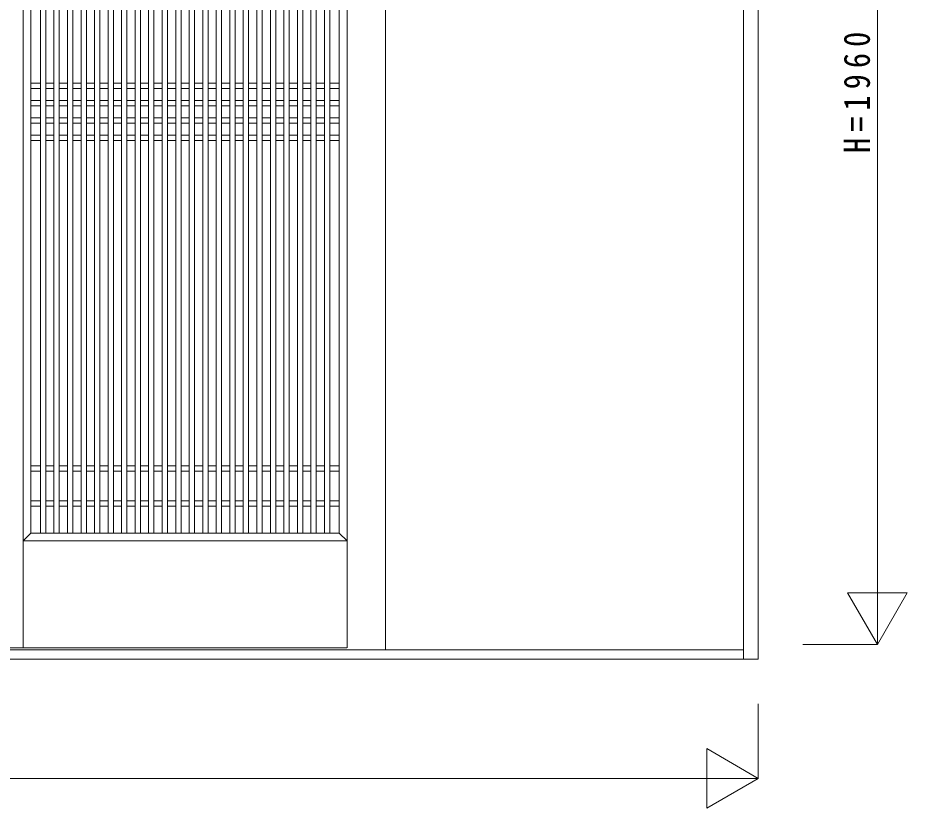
# Model space of a CAD drawing. Units: millimetres, scale not verified. Extents: x -13750 to 13750, y -10000 to 10000.
# Drawn here: x 2057 to 3550, y -1548 to -221 of the extents above; entities that cross this region are included whole.
import ezdxf

# ---------------------------------------------------------------- set-up
doc = ezdxf.new("R2010")
doc.units = ezdxf.units.MM
doc.header["$LTSCALE"] = 50
for name, color, linetype, lineweight in [('0-3_YKK_A1', 4, 'Continuous', 18), ('0-6_YKK_A2', 3, 'Continuous', 18), ('0-7_YKK_N1', 2, 'Continuous', 18)]:
    doc.layers.add(name, color=color, linetype=linetype, lineweight=lineweight)
doc.styles.add('ＭＳ ゴシック', font='')
doc.styles.get('ＭＳ ゴシック').set_extended_font_data('MS Gothic')

msp = doc.modelspace()

# ---------------------------------------------------------------- linework, layer by layer
at = {"layer": '0-3_YKK_A1'}
for p, q in [((2066, 617), (2066, -1279)), ((2609.75, 617), (2609.75, -1279)), ((2674.5, 617), (2674.5, -1282)), ((2079, 523), (2079, -1086)), ((2095.03, -1086), (2095.03, 523)), ((2104.03, -1086), (2104.03, 523)), ((2117.73, -1086), (2117.73, 523)), ((2126.73, -1086), (2126.73, 523)), ((2140.43, -1086), (2140.43, 523)), ((2149.43, -1086), (2149.43, 523)), ((2163.13, -1086), (2163.13, 523)), ((2172.13, -1086), (2172.13, 523)), ((2185.83, -1086), (2185.83, 523)), ((2194.83, -1086), (2194.83, 523)), ((2208.53, -1086), (2208.53, 523)), ((2217.53, -1086), (2217.53, 523)), ((2231.23, -1086), (2231.23, 523)), ((2240.23, -1086), (2240.23, 523)), ((2253.93, -1086), (2253.93, 523)), ((2262.93, -1086), (2262.93, 523)), ((2276.63, -1086), (2276.63, 523)), ((2285.63, -1086), (2285.63, 523)), ((2299.33, -1086), (2299.33, 523)), ((2308.33, -1086), (2308.33, 523)), ((2322.03, -1086), (2322.03, 523)), ((2331.03, -1086), (2331.03, 523)), ((2344.73, -1086), (2344.73, 523)), ((2353.73, -1086), (2353.73, 523)), ((2367.43, -1086), (2367.43, 523)), ((2376.43, -1086), (2376.43, 523)), ((2390.13, -1086), (2390.13, 523)), ((2399.13, -1086), (2399.13, 523)), ((2412.83, -1086), (2412.83, 523)), ((2421.83, -1086), (2421.83, 523)), ((2435.53, -1086), (2435.53, 523)), ((2444.53, -1086), (2444.53, 523)), ((2458.23, -1086), (2458.23, 523)), ((2467.23, -1086), (2467.23, 523)), ((2480.93, -1086), (2480.93, 523)), ((2489.93, -1086), (2489.93, 523)), ((2503.63, -1086), (2503.63, 523)), ((2512.63, -1086), (2512.63, 523)), ((2526.33, -1086), (2526.33, 523)), ((2535.33, -1086), (2535.33, 523)), ((2549.03, -1086), (2549.03, 523)), ((2558.03, -1086), (2558.03, 523)), ((2571.73, -1086), (2571.73, 523)), ((2580.73, -1086), (2580.73, 523)), ((2596.75, -1086), (2596.75, 523)), ((2095.03, -331), (2079, -331)), ((2095.03, -340), (2079, -340)), ((2117.73, -331), (2104.03, -331)), ((2117.73, -340), (2104.03, -340)), ((2140.43, -331), (2126.73, -331)), ((2140.43, -340), (2126.73, -340)), ((2163.13, -331), (2149.43, -331)), ((2163.13, -340), (2149.43, -340)), ((2185.83, -331), (2172.13, -331)), ((2185.83, -340), (2172.13, -340)), ((2208.53, -331), (2194.83, -331)), ((2208.53, -340), (2194.83, -340)), ((2231.23, -331), (2217.53, -331)), ((2231.23, -340), (2217.53, -340)), ((2253.93, -331), (2240.23, -331)), ((2253.93, -340), (2240.23, -340)), ((2276.63, -331), (2262.93, -331)), ((2276.63, -340), (2262.93, -340)), ((2299.33, -331), (2285.63, -331)), ((2299.33, -340), (2285.63, -340)), ((2322.03, -331), (2308.33, -331)), ((2322.03, -340), (2308.33, -340)), ((2344.73, -331), (2331.03, -331)), ((2344.73, -340), (2331.03, -340)), ((2367.43, -331), (2353.73, -331)), ((2367.43, -340), (2353.73, -340)), ((2390.13, -331), (2376.43, -331)), ((2390.13, -340), (2376.43, -340)), ((2412.83, -331), (2399.13, -331)), ((2412.83, -340), (2399.13, -340)), ((2435.53, -331), (2421.83, -331)), ((2435.53, -340), (2421.83, -340)), ((2458.23, -331), (2444.53, -331)), ((2458.23, -340), (2444.53, -340)), ((2480.93, -331), (2467.23, -331)), ((2480.93, -340), (2467.23, -340)), ((2503.63, -331), (2489.93, -331)), ((2503.63, -340), (2489.93, -340)), ((2526.33, -331), (2512.63, -331)), ((2526.33, -340), (2512.63, -340)), ((2549.03, -331), (2535.33, -331)), ((2549.03, -340), (2535.33, -340)), ((2571.73, -331), (2558.03, -331)), ((2571.73, -340), (2558.03, -340)), ((2596.75, -331), (2580.73, -331)), ((2596.75, -340), (2580.73, -340)), ((2095.03, -360), (2079, -360)), ((2095.03, -369), (2079, -369)), ((2117.73, -360), (2104.03, -360)), ((2117.73, -369), (2104.03, -369)), ((2140.43, -360), (2126.73, -360)), ((2140.43, -369), (2126.73, -369)), ((2163.13, -360), (2149.43, -360)), ((2163.13, -369), (2149.43, -369)), ((2185.83, -360), (2172.13, -360)), ((2185.83, -369), (2172.13, -369)), ((2208.53, -360), (2194.83, -360)), ((2208.53, -369), (2194.83, -369)), ((2231.23, -360), (2217.53, -360)), ((2231.23, -369), (2217.53, -369)), ((2253.93, -360), (2240.23, -360)), ((2253.93, -369), (2240.23, -369)), ((2276.63, -360), (2262.93, -360)), ((2276.63, -369), (2262.93, -369)), ((2299.33, -360), (2285.63, -360)), ((2299.33, -369), (2285.63, -369)), ((2322.03, -360), (2308.33, -360)), ((2322.03, -369), (2308.33, -369)), ((2344.73, -360), (2331.03, -360)), ((2344.73, -369), (2331.03, -369)), ((2367.43, -360), (2353.73, -360)), ((2367.43, -369), (2353.73, -369)), ((2390.13, -360), (2376.43, -360)), ((2390.13, -369), (2376.43, -369)), ((2412.83, -360), (2399.13, -360)), ((2412.83, -369), (2399.13, -369)), ((2435.53, -360), (2421.83, -360)), ((2435.53, -369), (2421.83, -369)), ((2458.23, -360), (2444.53, -360)), ((2458.23, -369), (2444.53, -369)), ((2480.93, -360), (2467.23, -360)), ((2480.93, -369), (2467.23, -369)), ((2503.63, -360), (2489.93, -360)), ((2503.63, -369), (2489.93, -369)), ((2526.33, -360), (2512.63, -360)), ((2526.33, -369), (2512.63, -369)), ((2549.03, -360), (2535.33, -360)), ((2549.03, -369), (2535.33, -369)), ((2571.73, -360), (2558.03, -360)), ((2571.73, -369), (2558.03, -369)), ((2596.75, -360), (2580.73, -360)), ((2596.75, -369), (2580.73, -369)), ((2095.03, -389), (2079, -389)), ((2095.03, -398), (2079, -398)), ((2117.73, -389), (2104.03, -389)), ((2117.73, -398), (2104.03, -398)), ((2140.43, -389), (2126.73, -389)), ((2140.43, -398), (2126.73, -398)), ((2163.13, -389), (2149.43, -389)), ((2163.13, -398), (2149.43, -398)), ((2185.83, -389), (2172.13, -389)), ((2185.83, -398), (2172.13, -398)), ((2208.53, -389), (2194.83, -389)), ((2208.53, -398), (2194.83, -398)), ((2231.23, -389), (2217.53, -389)), ((2231.23, -398), (2217.53, -398)), ((2253.93, -389), (2240.23, -389)), ((2253.93, -398), (2240.23, -398)), ((2276.63, -389), (2262.93, -389)), ((2276.63, -398), (2262.93, -398)), ((2299.33, -389), (2285.63, -389)), ((2299.33, -398), (2285.63, -398)), ((2322.03, -389), (2308.33, -389)), ((2322.03, -398), (2308.33, -398)), ((2344.73, -389), (2331.03, -389)), ((2344.73, -398), (2331.03, -398)), ((2367.43, -389), (2353.73, -389)), ((2367.43, -398), (2353.73, -398)), ((2390.13, -389), (2376.43, -389)), ((2390.13, -398), (2376.43, -398)), ((2412.83, -389), (2399.13, -389)), ((2412.83, -398), (2399.13, -398)), ((2435.53, -389), (2421.83, -389)), ((2435.53, -398), (2421.83, -398)), ((2458.23, -389), (2444.53, -389)), ((2458.23, -398), (2444.53, -398)), ((2480.93, -389), (2467.23, -389)), ((2480.93, -398), (2467.23, -398)), ((2503.63, -389), (2489.93, -389)), ((2503.63, -398), (2489.93, -398)), ((2526.33, -389), (2512.63, -389)), ((2526.33, -398), (2512.63, -398)), ((2549.03, -389), (2535.33, -389)), ((2549.03, -398), (2535.33, -398)), ((2571.73, -389), (2558.03, -389)), ((2571.73, -398), (2558.03, -398)), ((2596.75, -389), (2580.73, -389)), ((2596.75, -398), (2580.73, -398)), ((2095.03, -418), (2079, -418)), ((2117.73, -418), (2104.03, -418)), ((2140.43, -418), (2126.73, -418)), ((2163.13, -418), (2149.43, -418)), ((2185.83, -418), (2172.13, -418)), ((2208.53, -418), (2194.83, -418)), ((2231.23, -418), (2217.53, -418)), ((2253.93, -418), (2240.23, -418)), ((2276.63, -418), (2262.93, -418)), ((2299.33, -418), (2285.63, -418)), ((2322.03, -418), (2308.33, -418)), ((2344.73, -418), (2331.03, -418)), ((2367.43, -418), (2353.73, -418)), ((2390.13, -418), (2376.43, -418)), ((2412.83, -418), (2399.13, -418)), ((2435.53, -418), (2421.83, -418)), ((2458.23, -418), (2444.53, -418)), ((2480.93, -418), (2467.23, -418)), ((2503.63, -418), (2489.93, -418)), ((2526.33, -418), (2512.63, -418)), ((2549.03, -418), (2535.33, -418)), ((2571.73, -418), (2558.03, -418)), ((2596.75, -418), (2580.73, -418)), ((2095.03, -427), (2079, -427)), ((2117.73, -427), (2104.03, -427)), ((2140.43, -427), (2126.73, -427)), ((2163.13, -427), (2149.43, -427)), ((2185.83, -427), (2172.13, -427)), ((2208.53, -427), (2194.83, -427)), ((2231.23, -427), (2217.53, -427)), ((2253.93, -427), (2240.23, -427)), ((2276.63, -427), (2262.93, -427)), ((2299.33, -427), (2285.63, -427)), ((2322.03, -427), (2308.33, -427)), ((2344.73, -427), (2331.03, -427)), ((2367.43, -427), (2353.73, -427)), ((2390.13, -427), (2376.43, -427)), ((2412.83, -427), (2399.13, -427)), ((2435.53, -427), (2421.83, -427)), ((2458.23, -427), (2444.53, -427)), ((2480.93, -427), (2467.23, -427)), ((2503.63, -427), (2489.93, -427)), ((2526.33, -427), (2512.63, -427)), ((2549.03, -427), (2535.33, -427)), ((2571.73, -427), (2558.03, -427)), ((2596.75, -427), (2580.73, -427)), ((2095.03, -973), (2079, -973)), ((2095.03, -982), (2079, -982)), ((2117.73, -973), (2104.03, -973)), ((2117.73, -982), (2104.03, -982)), ((2140.43, -973), (2126.73, -973)), ((2140.43, -982), (2126.73, -982)), ((2163.13, -973), (2149.43, -973)), ((2163.13, -982), (2149.43, -982)), ((2185.83, -973), (2172.13, -973)), ((2185.83, -982), (2172.13, -982)), ((2208.53, -973), (2194.83, -973)), ((2208.53, -982), (2194.83, -982)), ((2231.23, -973), (2217.53, -973)), ((2231.23, -982), (2217.53, -982)), ((2253.93, -973), (2240.23, -973)), ((2253.93, -982), (2240.23, -982)), ((2276.63, -973), (2262.93, -973)), ((2276.63, -982), (2262.93, -982)), ((2299.33, -973), (2285.63, -973)), ((2299.33, -982), (2285.63, -982)), ((2322.03, -973), (2308.33, -973)), ((2322.03, -982), (2308.33, -982)), ((2344.73, -973), (2331.03, -973)), ((2344.73, -982), (2331.03, -982)), ((2367.43, -973), (2353.73, -973)), ((2367.43, -982), (2353.73, -982)), ((2390.13, -973), (2376.43, -973)), ((2390.13, -982), (2376.43, -982)), ((2412.83, -973), (2399.13, -973)), ((2412.83, -982), (2399.13, -982)), ((2435.53, -973), (2421.83, -973)), ((2435.53, -982), (2421.83, -982)), ((2458.23, -973), (2444.53, -973)), ((2458.23, -982), (2444.53, -982)), ((2480.93, -973), (2467.23, -973)), ((2480.93, -982), (2467.23, -982)), ((2503.63, -973), (2489.93, -973)), ((2503.63, -982), (2489.93, -982)), ((2526.33, -973), (2512.63, -973)), ((2526.33, -982), (2512.63, -982)), ((2549.03, -973), (2535.33, -973)), ((2549.03, -982), (2535.33, -982)), ((2571.73, -973), (2558.03, -973)), ((2571.73, -982), (2558.03, -982)), ((2596.75, -973), (2580.73, -973)), ((2596.75, -982), (2580.73, -982)), ((2095.03, -1032), (2079, -1032)), ((2095.03, -1041), (2079, -1041)), ((2117.73, -1032), (2104.03, -1032)), ((2117.73, -1041), (2104.03, -1041)), ((2140.43, -1032), (2126.73, -1032)), ((2140.43, -1041), (2126.73, -1041)), ((2163.13, -1032), (2149.43, -1032)), ((2163.13, -1041), (2149.43, -1041)), ((2185.83, -1032), (2172.13, -1032)), ((2185.83, -1041), (2172.13, -1041)), ((2208.53, -1032), (2194.83, -1032)), ((2208.53, -1041), (2194.83, -1041)), ((2231.23, -1032), (2217.53, -1032)), ((2231.23, -1041), (2217.53, -1041)), ((2253.93, -1032), (2240.23, -1032)), ((2253.93, -1041), (2240.23, -1041)), ((2276.63, -1032), (2262.93, -1032)), ((2276.63, -1041), (2262.93, -1041)), ((2299.33, -1032), (2285.63, -1032)), ((2299.33, -1041), (2285.63, -1041)), ((2322.03, -1032), (2308.33, -1032)), ((2322.03, -1041), (2308.33, -1041)), ((2344.73, -1032), (2331.03, -1032)), ((2344.73, -1041), (2331.03, -1041)), ((2367.43, -1032), (2353.73, -1032)), ((2367.43, -1041), (2353.73, -1041)), ((2390.13, -1032), (2376.43, -1032)), ((2390.13, -1041), (2376.43, -1041)), ((2412.83, -1032), (2399.13, -1032)), ((2412.83, -1041), (2399.13, -1041)), ((2435.53, -1032), (2421.83, -1032)), ((2435.53, -1041), (2421.83, -1041)), ((2458.23, -1032), (2444.53, -1032)), ((2458.23, -1041), (2444.53, -1041)), ((2480.93, -1032), (2467.23, -1032)), ((2480.93, -1041), (2467.23, -1041)), ((2503.63, -1032), (2489.93, -1032)), ((2503.63, -1041), (2489.93, -1041)), ((2526.33, -1032), (2512.63, -1032)), ((2526.33, -1041), (2512.63, -1041)), ((2549.03, -1032), (2535.33, -1032)), ((2549.03, -1041), (2535.33, -1041)), ((2571.73, -1032), (2558.03, -1032)), ((2571.73, -1041), (2558.03, -1041)), ((2596.75, -1032), (2580.73, -1032)), ((2596.75, -1041), (2580.73, -1041)), ((2079, -1086), (2066, -1099)), ((2596.75, -1086), (2079, -1086)), ((2596.75, -1086), (2609.75, -1099)), ((2609.75, -1099), (2066, -1099)), ((1390.25, -1279), (2609.5, -1279))]:
    msp.add_line(p, q, dxfattribs=at)
at = {"layer": '0-6_YKK_A2'}
for p, q in [((3275, -1298), (3275, 687)), ((3300, -1298), (3300, 687)), ((3275, -1282), (725, -1282)), ((3300, -1298), (700, -1298))]:
    msp.add_line(p, q, dxfattribs=at)
at = {"layer": '0-7_YKK_N1'}
for p, q in [((3500, -1273), (3500, 687)), ((3450, -1186.4), (3500, -1273)), ((3450, -1186.4), (3550, -1186.4)), ((3500, -1273), (3550, -1186.4)), ((3375, -1273), (3500, -1273)), ((3300, -1373), (3300, -1498)), ((3213.4, -1448), (3300, -1498)), ((3213.4, -1448), (3213.4, -1548)), ((3300, -1498), (700, -1498)), ((3213.4, -1548), (3300, -1498))]:
    msp.add_line(p, q, dxfattribs=at)

# ---------------------------------------------------------------- texts
at = {"layer": '0-7_YKK_N1', "color": 7, "insert": (3488, -448), "char_height": 43.99, "attachment_point": 7, "rotation": 90, "style": 'ＭＳ ゴシック'}
msp.add_mtext('\\T1.4;\\W0.85;H=1960', dxfattribs=at)

doc.saveas('drawing.dxf')
